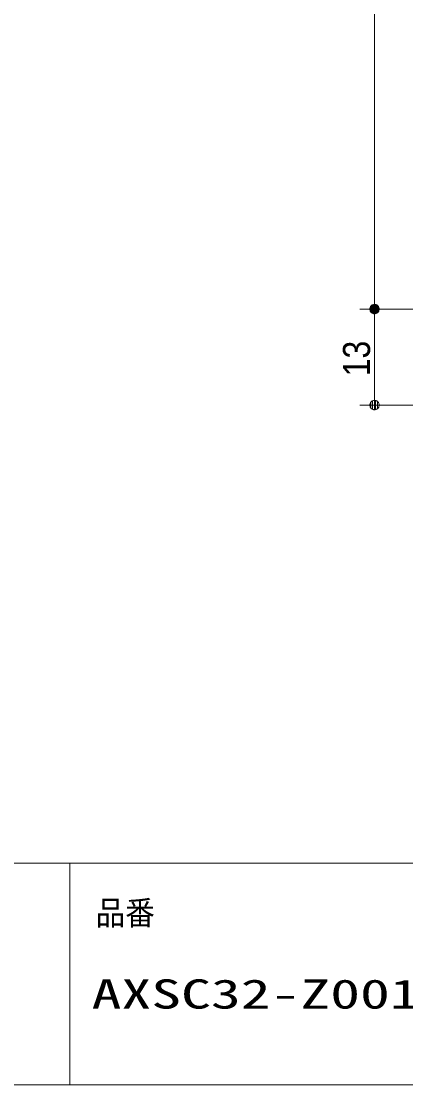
# Model space of a CAD drawing. Units: millimetres, scale not verified. Extents: x -6062 to 6062, y -3045 to 3045.
# Drawn here: x -753 to -234, y -2770 to -1330 of the extents above; entities that cross this region are included whole.
import ezdxf
from ezdxf.enums import TextEntityAlignment as Align

# ---------------------------------------------------------------- set-up
doc = ezdxf.new("R2010")
doc.units = ezdxf.units.MM
doc.header["$LTSCALE"] = 20
for name, color, linetype, lineweight in [('0-0_2寸法-1', 7, 'Continuous', 9), ('0-1_0', 7, 'Continuous', 9), ('0-5_1図面枠', 7, 'Continuous', 9)]:
    doc.layers.add(name, color=color, linetype=linetype, lineweight=lineweight)
doc.styles.add('ＭＳ ゴシック', font='')
doc.styles.add('ＭＳ Ｐゴシック', font='')
doc.styles.get('ＭＳ ゴシック').set_extended_font_data('MS Gothic')
doc.styles.get('ＭＳ Ｐゴシック').set_extended_font_data('MS PGothic')

# ---------------------------------------------------------------- blocks, each defined once
blk = doc.blocks.new('_Dot')
at = {"layer": '0-1_0'}
for p, q in [((-10, 0), (-20, 0)), ((9.78, 2), (-9.78, 2)), ((7.99, 6), (-7.99, 6)), ((9.16, -3.98), (-9.16, -3.98)), ((6, -7.98), (-6, -7.98))]:
    blk.add_line(p, q, dxfattribs=at)
for points in [[(10, 0), (9.92, 1.25), (9.69, 2.49), (9.3, 3.68), (8.76, 4.82), (8.09, 5.88), (7.29, 6.85), (6.37, 7.71), (5.36, 8.44), (4.26, 9.05), (3.09, 9.51), (1.87, 9.82), (0.63, 9.98), (-0.63, 9.98), (-1.87, 9.82), (-3.09, 9.51), (-4.26, 9.05), (-5.36, 8.44), (-6.37, 7.71), (-7.29, 6.85), (-8.09, 5.88), (-8.76, 4.82), (-9.3, 3.68), (-9.69, 2.49), (-9.92, 1.25), (-10, 0), (0, 0)], [(-10, 0), (-9.92, -1.25), (-9.69, -2.49), (-9.3, -3.68), (-8.76, -4.82), (-8.09, -5.88), (-7.29, -6.85), (-6.37, -7.71), (-5.36, -8.44), (-4.26, -9.05), (-3.09, -9.51), (-1.87, -9.82), (-0.63, -9.98), (0.63, -9.98), (1.87, -9.82), (3.09, -9.51), (4.26, -9.05), (5.36, -8.44), (6.37, -7.71), (7.29, -6.85), (8.09, -5.88), (8.76, -4.82), (9.3, -3.68), (9.69, -2.49), (9.92, -1.25), (10, 0), (0, 0)]]:
    blk.add_lwpolyline(points, close=True, dxfattribs=at)
blk = doc.blocks.new('グループ-81')
at = {"layer": '0-5_1図面枠'}
for p, q in [((-80000, -49400), (80000, -49400)), ((22000, -49400), (22000, -55400))]:
    blk.add_line(p, q, dxfattribs=at)
blk.add_lwpolyline([(-80000, 55400), (80000, 55400), (80000, -55400), (-80000, -55400)], close=True, dxfattribs=at)
blk = doc.blocks.new('図面枠')
at = {"layer": '0-5_1図面枠'}
blk.add_blockref('グループ-81', (0, 0), dxfattribs=at)
at = {"layer": '0-5_1図面枠', "style": 'ＭＳ ゴシック', "width": 0.9}
blk.add_text('品番', height=650.9, dxfattribs=at).set_placement((22696.5, -51268.3), align=Align.BOTTOM_LEFT)

msp = doc.modelspace()

# ---------------------------------------------------------------- linework, layer by layer
at = {"layer": '0-0_2寸法-1'}
for p, q in [((-275.69, 677.53), (-275.69, -1707.29)), ((60.68, -1720), (-295.69, -1720)), ((-195.69, -1720), (-295.69, -1720)), ((-275.69, -1732.71), (-275.69, -1837.29)), ((-99.32, -1850), (-295.69, -1850))]:
    msp.add_line(p, q, dxfattribs=at)

# ---------------------------------------------------------------- block references
at = {"layer": '0-0_2寸法-1', "xscale": 0.6356201, "yscale": 0.6356201}
for p, rotation in [((-275.69, -1720), 270), ((-275.69, -1720), 90), ((-275.69, -1850), 270)]:
    msp.add_blockref('_Dot', p, dxfattribs=dict(at, rotation=rotation))
at = {"layer": '0-5_1図面枠', "xscale": 0.05, "yscale": 0.05}
msp.add_blockref('図面枠', (-1787.5, 0), dxfattribs=at)

# ---------------------------------------------------------------- texts
at = {"layer": '0-0_2寸法-1', "style": 'ＭＳ Ｐゴシック', "width": 0.9}
msp.add_text('13', height=36.66, rotation=90, dxfattribs=at).set_placement((-270.73, -1810.93), align=Align.BOTTOM_LEFT)
at = {"layer": '0-5_1図面枠', "style": 'ＭＳ ゴシック', "width": 1.5}
msp.add_text('AXSC32-Z001RF-N-FS-TK-Y', height=39.52, dxfattribs=at).set_placement((-658.2, -2678.78), align=Align.BOTTOM_LEFT)

doc.saveas('drawing.dxf')
